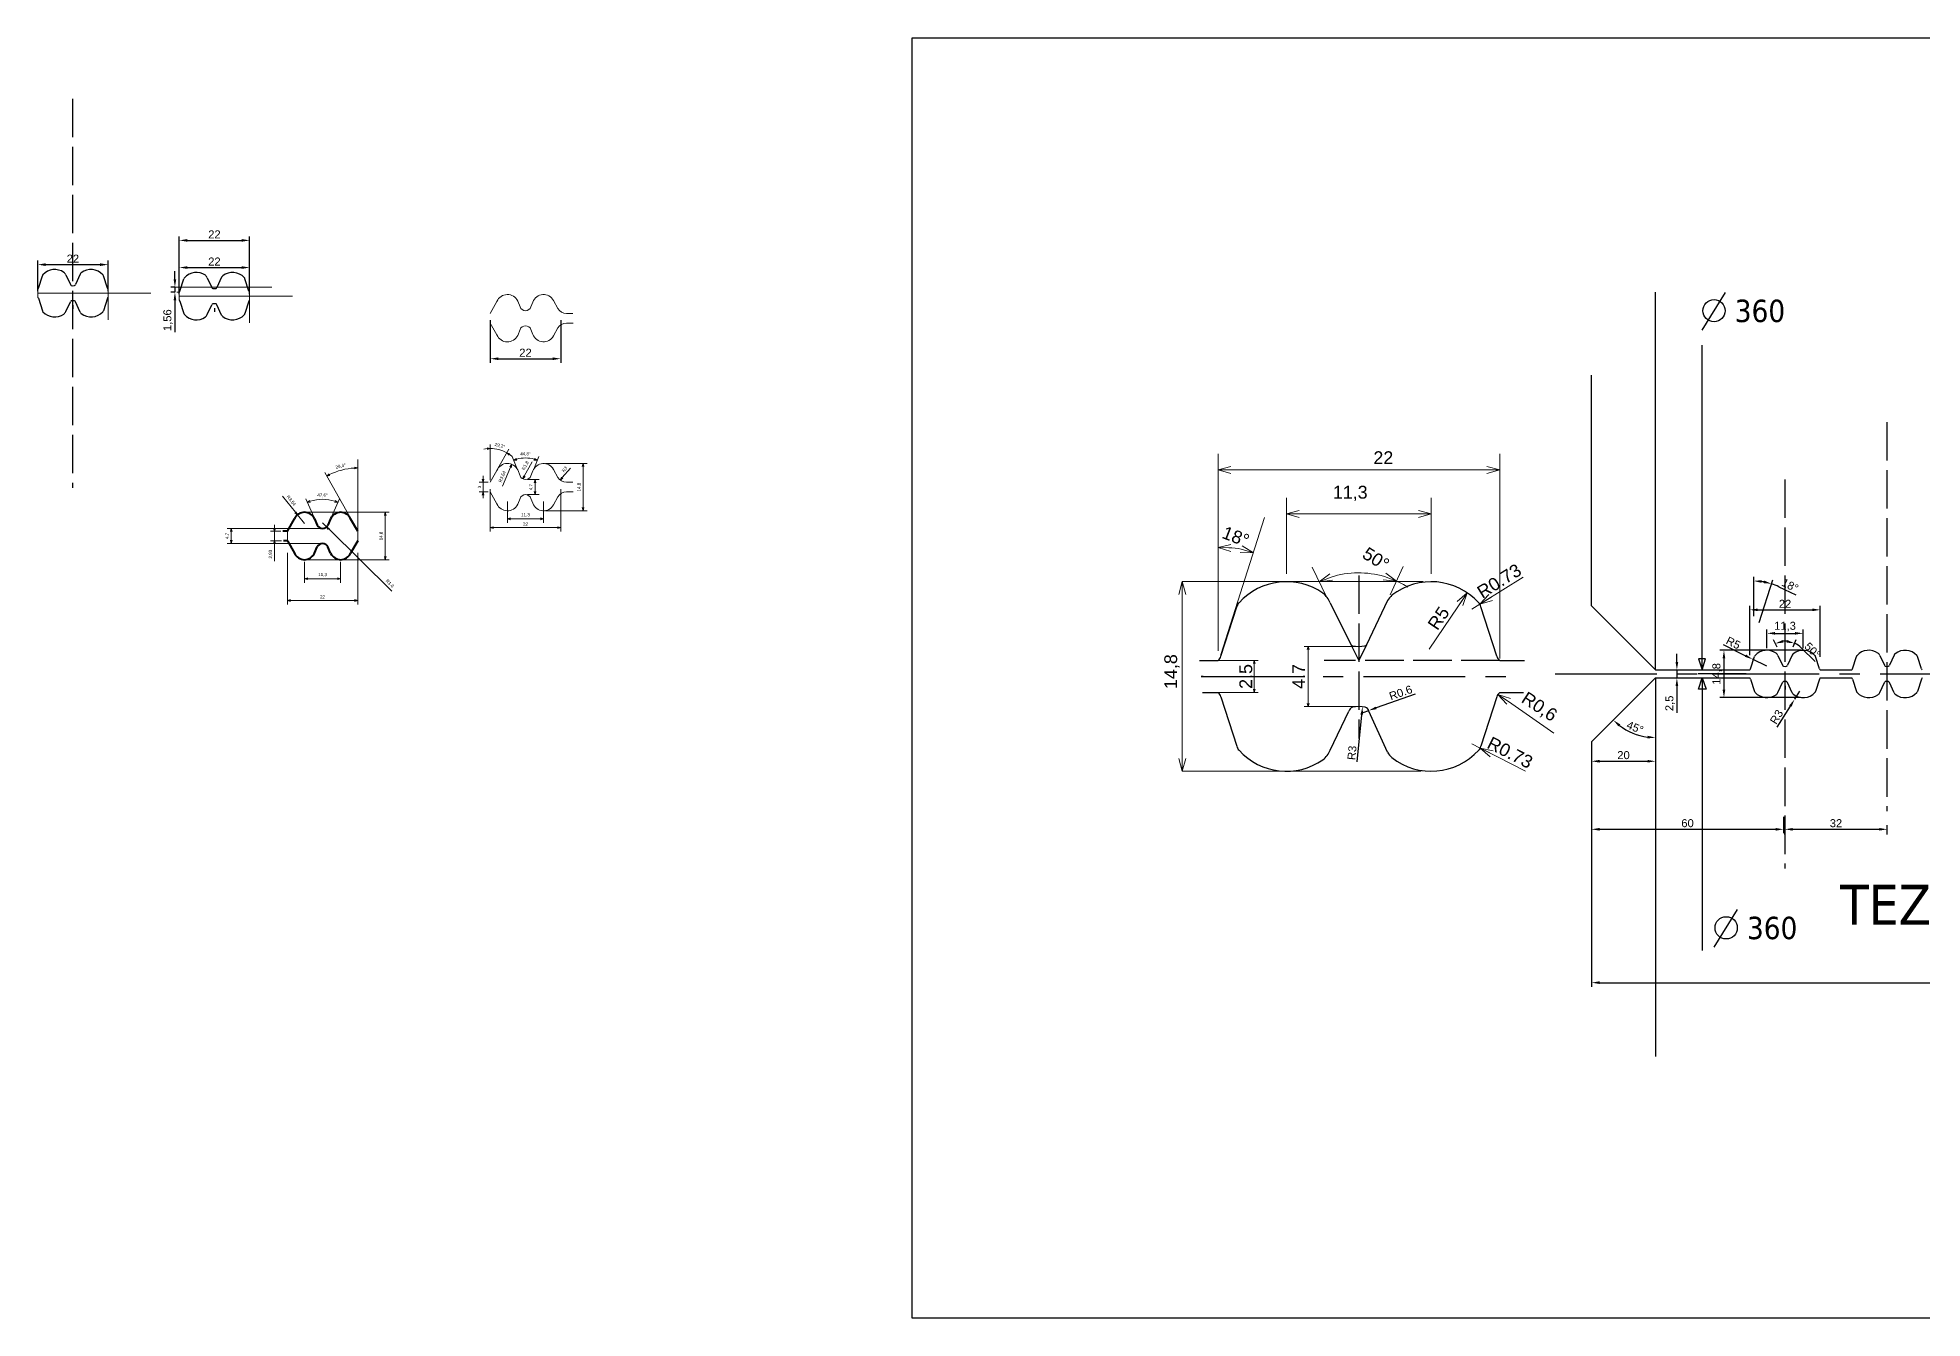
# Model space of a CAD drawing. Header units: millimetres. Extents: x 1526 to 31626, y -4643 to 9189.
# Drawn here: x 22773 to 23361, y -2643 to -2243 of the extents above; entities that cross this region are included whole.
import ezdxf

# ---------------------------------------------------------------- set-up
doc = ezdxf.new("R2010")
doc.units = ezdxf.units.MM
doc.linetypes.add('ACAD_ISO02W100', pattern=[15, 12, -3])
doc.linetypes.add('CENTER', pattern=[50.8, 31.75, -6.35, 6.35, -6.35])
doc.styles.get("Standard").update_dxf_attribs({"font": 'arial.ttf'})
doc.dimstyles.new('ISO-25', dxfattribs={"dimtxt": 2.5, "dimasz": 2.5, "dimexe": 1.25, "dimexo": 0.625, "dimtad": 1, "dimtxsty": 'Standard', "dimcen": 2.5, "dimadec": 0, "dimazin": 0, "dimtfac": 1, "dimtmove": 0, "dimatfit": 3, "dimfxl": 1, "dimarcsym": 0})

# ---------------------------------------------------------------- blocks, each defined once
blk = doc.blocks.new('*D2259')
at = {"color": 0, "lineweight": -2, "transparency": 16777216}
for p, q in [((23258, -2464.02), (23258, -2539.82)), ((23858, -2473.52), (23858, -2539.82)), ((23260.5, -2538.57), (23855.5, -2538.57))]:
    blk.add_line(p, q, dxfattribs=at)
at = {"color": 0, "transparency": 16777216}
for points in [[(23260.5, -2538.15), (23260.5, -2538.98), (23258, -2538.57)], [(23855.5, -2538.15), (23855.5, -2538.98), (23858, -2538.57)]]:
    blk.add_solid(points, dxfattribs=at)
at = {"layer": 'Defpoints', "color": 0, "transparency": 16777216}
for p in [(23258, -2463.4), (23858, -2472.9), (23858, -2538.57)]:
    blk.add_point(p, dxfattribs=at)
at = {"color": 0, "transparency": 16777216, "insert": (23558, -2536.67), "char_height": 2.5, "attachment_point": 5}
blk.add_mtext('600', dxfattribs=at)
blk = doc.blocks.new('*D2260')
at = {"color": 0, "lineweight": -2, "transparency": 16777216}
blk.add_arc((23278, -2443.4), 18.63, 232.69359, 262.30641, dxfattribs=at)
at = {"color": 0, "transparency": 16777216}
for points in [[(23266.44, -2458.53), (23266.99, -2457.9), (23264.83, -2456.57)], [(23275.54, -2461.44), (23275.48, -2462.28), (23278, -2462.03)]]:
    blk.add_solid(points, dxfattribs=at)
at = {"layer": 'Defpoints', "color": 0, "transparency": 16777216}
for p in [(23278, -2443.4), (23278, -2443.4), (23268.69, -2459.53), (23258, -2463.4), (23278, -2561.62)]:
    blk.add_point(p, dxfattribs=at)
at = {"color": 0, "transparency": 16777216, "insert": (23271.6, -2458.86), "char_height": 2.5, "attachment_point": 5, "rotation": 337.5}
blk.add_mtext('45°', dxfattribs=at)
blk = doc.blocks.new('*D2261')
at = {"color": 0, "lineweight": -2, "transparency": 16777216}
for p, q in [((23258, -2464.02), (23258, -2470.66)), ((23278, -2464.02), (23278, -2470.66)), ((23260.5, -2469.41), (23275.5, -2469.41))]:
    blk.add_line(p, q, dxfattribs=at)
at = {"color": 0, "transparency": 16777216}
for points in [[(23260.5, -2469), (23260.5, -2469.83), (23258, -2469.41)], [(23275.5, -2469), (23275.5, -2469.83), (23278, -2469.41)]]:
    blk.add_solid(points, dxfattribs=at)
at = {"layer": 'Defpoints', "color": 0, "transparency": 16777216}
for p in [(23258, -2463.4), (23278, -2463.4), (23278, -2469.41)]:
    blk.add_point(p, dxfattribs=at)
at = {"color": 0, "transparency": 16777216, "insert": (23268, -2467.51), "char_height": 2.5, "attachment_point": 5}
blk.add_mtext('20', dxfattribs=at)
blk = doc.blocks.new('*D2085')
at = {"color": 0, "lineweight": -2, "transparency": 16777216}
for p, q in [((23284.67, -2438.4), (23284.67, -2435.9)), ((23278.63, -2440.9), (23285.92, -2440.9)), ((23278.63, -2443.4), (23285.92, -2443.4)), ((23284.67, -2440.9), (23284.67, -2443.4)), ((23284.67, -2445.9), (23284.67, -2454.26))]:
    blk.add_line(p, q, dxfattribs=at)
at = {"color": 0, "transparency": 16777216}
for points in [[(23284.26, -2438.4), (23285.09, -2438.4), (23284.67, -2440.9)], [(23284.26, -2445.9), (23285.09, -2445.9), (23284.67, -2443.4)]]:
    blk.add_solid(points, dxfattribs=at)
at = {"layer": 'Defpoints', "color": 0, "transparency": 16777216}
for p in [(23278, -2440.9), (23278, -2443.4), (23284.67, -2443.4)]:
    blk.add_point(p, dxfattribs=at)
at = {"color": 0, "transparency": 16777216, "insert": (23282.55, -2451.33), "char_height": 2.5, "attachment_point": 5, "rotation": 90}
blk.add_mtext('2,5', dxfattribs=at)
blk = doc.blocks.new('*D2086')
at = {"color": 0, "lineweight": -2, "transparency": 16777216}
for p, q in [((23312.81, -2434.12), (23312.81, -2428.21)), ((23315.31, -2429.46), (23321.61, -2429.46)), ((23324.11, -2434.12), (23324.11, -2428.21))]:
    blk.add_line(p, q, dxfattribs=at)
at = {"color": 0, "transparency": 16777216}
for points in [[(23315.31, -2429.04), (23315.31, -2429.87), (23312.81, -2429.46)], [(23321.61, -2429.04), (23321.61, -2429.87), (23324.11, -2429.46)]]:
    blk.add_solid(points, dxfattribs=at)
at = {"layer": 'Defpoints', "color": 0, "transparency": 16777216}
for p in [(23324.11, -2429.46), (23312.81, -2434.75), (23324.11, -2434.75)]:
    blk.add_point(p, dxfattribs=at)
at = {"color": 0, "transparency": 16777216, "insert": (23318.46, -2427.33), "char_height": 2.5, "attachment_point": 5}
blk.add_mtext('11,3', dxfattribs=at)
blk = doc.blocks.new('*D2087')
at = {"color": 0, "lineweight": -2, "transparency": 16777216}
for p, q in [((23307.46, -2436.24), (23307.46, -2420.86)), ((23309.96, -2422.11), (23326.96, -2422.11)), ((23329.46, -2436.83), (23329.46, -2420.86))]:
    blk.add_line(p, q, dxfattribs=at)
at = {"color": 0, "transparency": 16777216}
for points in [[(23309.96, -2421.7), (23309.96, -2422.53), (23307.46, -2422.11)], [(23326.96, -2421.7), (23326.96, -2422.53), (23329.46, -2422.11)]]:
    blk.add_solid(points, dxfattribs=at)
at = {"layer": 'Defpoints', "color": 0, "transparency": 16777216}
for p in [(23329.46, -2422.11), (23307.46, -2436.87), (23329.46, -2437.46)]:
    blk.add_point(p, dxfattribs=at)
at = {"color": 0, "transparency": 16777216, "insert": (23318.46, -2420.23), "char_height": 2.5, "attachment_point": 5}
blk.add_mtext('22', dxfattribs=at)
blk = doc.blocks.new('*D2088')
at = {"color": 0, "lineweight": -2, "transparency": 16777216}
for p, q in [((23299.09, -2432.98), (23306.08, -2436.43)), ((23312.81, -2439.75), (23308.33, -2437.54))]:
    blk.add_line(p, q, dxfattribs=at)
at = {"color": 0, "transparency": 16777216}
blk.add_solid([(23306.27, -2436.06), (23305.9, -2436.8), (23308.33, -2437.54)], dxfattribs=at)
at = {"layer": 'Defpoints', "color": 0, "transparency": 16777216}
for p in [(23308.33, -2437.54), (23312.81, -2439.75)]:
    blk.add_point(p, dxfattribs=at)
at = {"color": 0, "transparency": 16777216, "insert": (23302.3, -2432.45), "char_height": 2.5, "attachment_point": 5, "rotation": 333.77434}
blk.add_mtext('R5', dxfattribs=at)
blk = doc.blocks.new('*D2089')
at = {"color": 0, "lineweight": -2, "transparency": 16777216}
for p, q in [((23315.96, -2433.81), (23314.86, -2431.49)), ((23320.95, -2433.64), (23321.95, -2431.43)), ((23323.5, -2433.98), (23327.9, -2438.28))]:
    blk.add_line(p, q, dxfattribs=at)
for start, end in [(85.68317, 95.30808), (45.61144, 65.64731)]:
    blk.add_arc((23318.48, -2439.11), 7.19, start, end, dxfattribs=at)
at = {"color": 0, "transparency": 16777216}
for points in [[(23317.92, -2432.36), (23317.7, -2431.56), (23315.4, -2432.62)], [(23319.12, -2431.55), (23318.91, -2432.35), (23321.44, -2432.57)]]:
    blk.add_solid(points, dxfattribs=at)
at = {"layer": 'Defpoints', "color": 0, "transparency": 16777216}
for p in [(23316.23, -2434.38), (23317.38, -2432.01), (23317.68, -2437.43), (23319.24, -2437.43), (23320.7, -2434.21)]:
    blk.add_point(p, dxfattribs=at)
at = {"color": 0, "transparency": 16777216, "insert": (23327.03, -2434.77), "char_height": 2.5, "attachment_point": 5, "rotation": 315.61144}
blk.add_mtext('50°', dxfattribs=at)
blk = doc.blocks.new('*D2090')
at = {"color": 0, "lineweight": -2, "transparency": 16777216}
for p, q in [((23308.67, -2424.05), (23308.67, -2411.84)), ((23310.33, -2426.03), (23314.61, -2412.77)), ((23316.54, -2414.89), (23321.87, -2417.47))]:
    blk.add_line(p, q, dxfattribs=at)
for start, end in [(80.044, 82.07327), (64.19053, 72.11727)]:
    blk.add_arc((23308.67, -2431.18), 18.08, start, end, dxfattribs=at)
at = {"color": 0, "transparency": 16777216}
for points in [[(23311.14, -2413.68), (23311.19, -2412.85), (23308.67, -2413.09)], [(23311.9, -2412.96), (23311.7, -2413.77), (23314.22, -2413.96)]]:
    blk.add_solid(points, dxfattribs=at)
at = {"layer": 'Defpoints', "color": 0, "transparency": 16777216}
for p in [(23310.55, -2413.19), (23308.67, -2424.68), (23308.89, -2430.49), (23310.14, -2426.63), (23308.67, -2432.08)]:
    blk.add_point(p, dxfattribs=at)
at = {"color": 0, "transparency": 16777216, "insert": (23320.04, -2414.47), "char_height": 2.5, "attachment_point": 5, "rotation": 334.19053}
blk.add_mtext('18°', dxfattribs=at)
blk = doc.blocks.new('*D2091')
at = {"color": 0, "lineweight": -2, "transparency": 16777216}
for p, q in [((23323.49, -2434.74), (23298.13, -2434.74)), ((23299.38, -2437.24), (23299.38, -2447.04)), ((23323.32, -2449.54), (23298.13, -2449.54))]:
    blk.add_line(p, q, dxfattribs=at)
at = {"color": 0, "transparency": 16777216}
for points in [[(23298.96, -2437.24), (23299.79, -2437.24), (23299.38, -2434.74)], [(23298.96, -2447.04), (23299.79, -2447.04), (23299.38, -2449.54)]]:
    blk.add_solid(points, dxfattribs=at)
at = {"layer": 'Defpoints', "color": 0, "transparency": 16777216}
for p in [(23324.11, -2434.74), (23299.38, -2449.54), (23323.94, -2449.54)]:
    blk.add_point(p, dxfattribs=at)
at = {"color": 0, "transparency": 16777216, "insert": (23297.25, -2442.14), "char_height": 2.5, "attachment_point": 5, "rotation": 90}
blk.add_mtext('14,8', dxfattribs=at)
blk = doc.blocks.new('*D2092')
at = {"color": 0, "lineweight": -2, "transparency": 16777216}
for p, q in [((23323.01, -2447.5), (23321.44, -2450.06)), ((23316.04, -2458.81), (23320.13, -2452.19))]:
    blk.add_line(p, q, dxfattribs=at)
at = {"color": 0, "transparency": 16777216}
blk.add_solid([(23319.77, -2451.97), (23320.48, -2452.4), (23321.44, -2450.06)], dxfattribs=at)
at = {"layer": 'Defpoints', "color": 0, "transparency": 16777216}
for p in [(23323.01, -2447.5), (23321.44, -2450.06)]:
    blk.add_point(p, dxfattribs=at)
at = {"color": 0, "transparency": 16777216, "insert": (23315.81, -2455.56), "char_height": 2.5, "attachment_point": 5, "rotation": 58.32698}
blk.add_mtext('R3', dxfattribs=at)
blk = doc.blocks.new('*D2005')
at = {"color": 0, "lineweight": -2, "transparency": 16777216}
for p, q in [((23258, -2486.81), (23258, -2491.92)), ((23318, -2486.81), (23318, -2491.92)), ((23260.5, -2490.67), (23315.5, -2490.67))]:
    blk.add_line(p, q, dxfattribs=at)
at = {"color": 0, "transparency": 16777216}
for points in [[(23260.5, -2490.25), (23260.5, -2491.09), (23258, -2490.67)], [(23315.5, -2490.25), (23315.5, -2491.09), (23318, -2490.67)]]:
    blk.add_solid(points, dxfattribs=at)
at = {"layer": 'Defpoints', "color": 0, "transparency": 16777216}
for p in [(23258, -2486.18), (23318, -2486.18), (23318, -2490.67)]:
    blk.add_point(p, dxfattribs=at)
at = {"color": 0, "transparency": 16777216, "insert": (23288, -2488.77), "char_height": 2.5, "attachment_point": 5}
blk.add_mtext('60', dxfattribs=at)
blk = doc.blocks.new('*D2006')
at = {"color": 0, "lineweight": -2, "transparency": 16777216}
for p, q in [((23318.38, -2492.27), (23318.38, -2489.42)), ((23350.38, -2492.27), (23350.38, -2489.42)), ((23320.88, -2490.67), (23347.88, -2490.67))]:
    blk.add_line(p, q, dxfattribs=at)
at = {"color": 0, "transparency": 16777216}
for points in [[(23320.88, -2490.25), (23320.88, -2491.09), (23318.38, -2490.67)], [(23347.88, -2490.25), (23347.88, -2491.09), (23350.38, -2490.67)]]:
    blk.add_solid(points, dxfattribs=at)
at = {"layer": 'Defpoints', "color": 0, "transparency": 16777216}
for p in [(23318.38, -2492.9), (23350.38, -2490.67), (23350.38, -2492.9)]:
    blk.add_point(p, dxfattribs=at)
at = {"color": 0, "transparency": 16777216, "insert": (23334.38, -2488.77), "char_height": 2.5, "attachment_point": 5}
blk.add_mtext('32', dxfattribs=at)
blk = doc.blocks.new('_Open30')
at = {"color": 0, "linetype": 'ByBlock', "lineweight": -2}
for p, q in [((-1, 0.27), (0, 0)), ((0, 0), (-1, -0.27)), ((0, 0), (-1, 0))]:
    blk.add_line(p, q, dxfattribs=at)
blk = doc.blocks.new('*D2132')
at = {"color": 0, "lineweight": -2, "transparency": 16777216}
for p, q in [((22772.56, -2322.6), (22772.56, -2313.04)), ((22794.56, -2322.6), (22794.56, -2313.04)), ((22775.06, -2314.29), (22792.06, -2314.29))]:
    blk.add_line(p, q, dxfattribs=at)
at = {"color": 0, "transparency": 16777216}
for points in [[(22775.06, -2313.87), (22775.06, -2314.71), (22772.56, -2314.29)], [(22792.06, -2313.87), (22792.06, -2314.71), (22794.56, -2314.29)]]:
    blk.add_solid(points, dxfattribs=at)
at = {"layer": 'Defpoints', "color": 0, "transparency": 16777216}
for p in [(22794.56, -2314.29), (22772.56, -2323.22), (22794.56, -2323.22)]:
    blk.add_point(p, dxfattribs=at)
at = {"color": 0, "lineweight": 15, "transparency": 16777216, "insert": (22783.56, -2312.41), "char_height": 2.5, "attachment_point": 5}
blk.add_mtext('22', dxfattribs=at)
blk = doc.blocks.new('*D2133')
at = {"color": 0, "lineweight": -2, "transparency": 16777216}
for p, q in [((22816.77, -2323.51), (22816.77, -2305.47)), ((22819.27, -2306.72), (22836.27, -2306.72)), ((22838.77, -2323.51), (22838.77, -2305.47))]:
    blk.add_line(p, q, dxfattribs=at)
at = {"color": 0, "transparency": 16777216}
for points in [[(22819.27, -2306.3), (22819.27, -2307.13), (22816.77, -2306.72)], [(22836.27, -2306.3), (22836.27, -2307.13), (22838.77, -2306.72)]]:
    blk.add_solid(points, dxfattribs=at)
at = {"layer": 'Defpoints', "color": 0, "transparency": 16777216}
for p in [(22838.77, -2306.72), (22816.77, -2324.14), (22838.77, -2324.14)]:
    blk.add_point(p, dxfattribs=at)
at = {"color": 0, "lineweight": 15, "transparency": 16777216, "insert": (22827.77, -2304.84), "char_height": 2.5, "attachment_point": 5}
blk.add_mtext('22', dxfattribs=at)
blk = doc.blocks.new('*D2134')
at = {"color": 0, "lineweight": -2, "transparency": 16777216}
for p, q in [((22816.77, -2323.51), (22816.77, -2313.95)), ((22819.27, -2315.2), (22836.27, -2315.2)), ((22838.77, -2323.51), (22838.77, -2313.95))]:
    blk.add_line(p, q, dxfattribs=at)
at = {"color": 0, "transparency": 16777216}
for points in [[(22819.27, -2314.79), (22819.27, -2315.62), (22816.77, -2315.2)], [(22836.27, -2314.79), (22836.27, -2315.62), (22838.77, -2315.2)]]:
    blk.add_solid(points, dxfattribs=at)
at = {"layer": 'Defpoints', "color": 0, "transparency": 16777216}
for p in [(22838.77, -2315.2), (22816.77, -2324.14), (22838.77, -2324.14)]:
    blk.add_point(p, dxfattribs=at)
at = {"color": 0, "lineweight": 15, "transparency": 16777216, "insert": (22827.77, -2313.32), "char_height": 2.5, "attachment_point": 5}
blk.add_mtext('22', dxfattribs=at)
blk = doc.blocks.new('*D2135')
at = {"color": 0, "lineweight": -2, "transparency": 16777216}
for p, q in [((22815.43, -2318.83), (22815.43, -2316.33)), ((22815.48, -2321.33), (22814.18, -2321.33)), ((22815.36, -2322.89), (22814.18, -2322.89)), ((22815.43, -2321.33), (22815.43, -2322.89)), ((22815.43, -2325.39), (22815.43, -2335.39))]:
    blk.add_line(p, q, dxfattribs=at)
at = {"color": 0, "transparency": 16777216}
for points in [[(22815.02, -2318.83), (22815.85, -2318.83), (22815.43, -2321.33)], [(22815.02, -2325.39), (22815.85, -2325.39), (22815.43, -2322.89)]]:
    blk.add_solid(points, dxfattribs=at)
at = {"layer": 'Defpoints', "color": 0, "transparency": 16777216}
for p in [(22815.43, -2322.89), (22815.99, -2322.89), (22816.11, -2321.33)]:
    blk.add_point(p, dxfattribs=at)
at = {"color": 0, "lineweight": 15, "transparency": 16777216, "insert": (22813.3, -2331.64), "char_height": 2.5, "attachment_point": 5, "rotation": 90}
blk.add_mtext('1,56', dxfattribs=at)
blk = doc.blocks.new('*D1993')
at = {"color": 0, "lineweight": -2, "transparency": 16777216}
for p, q in [((22913.95, -2331.65), (22913.95, -2344.93)), ((22935.95, -2331.65), (22935.95, -2344.93)), ((22916.45, -2343.68), (22933.45, -2343.68))]:
    blk.add_line(p, q, dxfattribs=at)
at = {"color": 0, "transparency": 16777216}
for points in [[(22916.45, -2343.26), (22916.45, -2344.1), (22913.95, -2343.68)], [(22933.45, -2343.26), (22933.45, -2344.1), (22935.95, -2343.68)]]:
    blk.add_solid(points, dxfattribs=at)
at = {"layer": 'Defpoints', "color": 0, "transparency": 16777216}
for p in [(22913.95, -2331.02), (22935.95, -2331.02), (22935.95, -2343.68)]:
    blk.add_point(p, dxfattribs=at)
at = {"color": 0, "lineweight": 15, "transparency": 16777216, "insert": (22924.95, -2341.8), "char_height": 2.5, "attachment_point": 5}
blk.add_mtext('22', dxfattribs=at)
blk = doc.blocks.new('*D2146')
at = {"color": 0, "lineweight": -2, "transparency": 16777216}
blk.add_line((23184.81, -2469.6), (23186.22, -2454.87), dxfattribs=at)
at = {"color": 0, "transparency": 16777216}
blk.add_solid([(23185.81, -2454.83), (23186.64, -2454.91), (23186.46, -2452.38)], dxfattribs=at)
at = {"layer": 'Defpoints', "color": 0, "transparency": 16777216}
for p in [(23186.46, -2452.38), (23185.32, -2464.33)]:
    blk.add_point(p, dxfattribs=at)
at = {"color": 0, "lineweight": 15, "transparency": 16777216, "insert": (23183.17, -2466.79), "char_height": 2.5, "attachment_point": 5, "rotation": 84.52553}
blk.add_mtext('R3', dxfattribs=at)
blk = doc.blocks.new('*D2147')
at = {"color": 0, "lineweight": -2, "transparency": 16777216}
for p, q in [((23202.89, -2448.44), (23190.73, -2452.73)), ((23186.7, -2454.16), (23188.38, -2453.57))]:
    blk.add_line(p, q, dxfattribs=at)
at = {"color": 0, "transparency": 16777216}
blk.add_solid([(23190.59, -2452.34), (23190.87, -2453.13), (23188.38, -2453.57)], dxfattribs=at)
at = {"layer": 'Defpoints', "color": 0, "transparency": 16777216}
for p in [(23186.7, -2454.16), (23188.38, -2453.57)]:
    blk.add_point(p, dxfattribs=at)
at = {"color": 0, "lineweight": 15, "transparency": 16777216, "insert": (23198.39, -2448.01), "char_height": 2.5, "attachment_point": 5, "rotation": 19.46806}
blk.add_mtext('R0.6', dxfattribs=at)

msp = doc.modelspace()

# ---------------------------------------------------------------- linework, layer by layer
at = {"linetype": 'ACAD_ISO02W100'}
for p, q in [((22783.47304, -2262.4689), (22783.47304, -2383.9733)), ((23350.30857, -2363.48199), (23350.30857, -2484.98639)), ((23318.37852, -2381.39326), (23318.37852, -2502.89766)), ((23185.31653, -2411.3376), (23185.31653, -2460.35521))]:
    msp.add_line(p, q, dxfattribs=at)
at = {"color": 0}
for p, q in [((22772.77727, -2321.6312), (22774.02215, -2317.77303)), ((22794.33341, -2321.6312), (22793.08854, -2317.77303)), ((22816.9937, -2322.54521), (22818.23857, -2318.68704)), ((22838.54983, -2322.54521), (22837.30496, -2318.68704)), ((22772.77727, -2324.811), (22774.02215, -2328.66917)), ((22794.33341, -2324.811), (22793.08854, -2328.66917)), ((22816.9937, -2325.72501), (22818.23857, -2329.58318)), ((22838.54983, -2325.72501), (22837.30496, -2329.58318)), ((23142.20426, -2436.56729), (23147.18375, -2421.13461)), ((23228.4288, -2436.56729), (23223.44932, -2421.13461)), ((23307.68276, -2440.55556), (23308.92763, -2436.69739)), ((23329.2389, -2440.55556), (23327.99403, -2436.69739)), ((23339.52449, -2440.55556), (23340.76936, -2436.69739)), ((23361.08062, -2440.55556), (23359.83575, -2436.69739)), ((23142.20426, -2449.28647), (23147.18375, -2464.71915)), ((23228.4288, -2449.28647), (23223.44932, -2464.71915)), ((23307.68276, -2443.73536), (23308.92763, -2447.59353)), ((23329.2389, -2443.73536), (23327.99403, -2447.59353)), ((23339.52449, -2443.73536), (23340.76936, -2447.59353)), ((23361.08062, -2443.73536), (23359.83575, -2447.59353))]:
    msp.add_line(p, q, dxfattribs=at)
for p, q in [((22781.32573, -2317.46479), (22782.77143, -2320.51714)), ((22785.78979, -2317.29934), (22784.33334, -2320.51714)), ((22825.54215, -2318.3788), (22826.98786, -2321.43115)), ((22830.00622, -2318.21336), (22828.54976, -2321.43115)), ((23278.00326, -2440.89546), (23278.00326, -2322.91406)), ((23292.55327, -2334.70953), (23299.83507, -2322.94232)), ((22781.32573, -2328.9774), (22782.77143, -2325.92506)), ((22783.55534, -2326.9711), (22783.55534, -2328.0711)), ((22785.78979, -2329.14285), (22784.33334, -2325.92506)), ((22825.54215, -2329.89142), (22826.98786, -2326.83907)), ((22827.77177, -2327.88511), (22827.77177, -2328.98511)), ((22830.00622, -2330.05686), (22828.54976, -2326.83907)), ((23292.55326, -2440.89546), (23292.55326, -2339.41773)), ((23258.00326, -2420.89546), (23258.00326, -2348.76779)), ((23176.39808, -2419.90165), (23182.95967, -2433.16338)), ((23194.25433, -2419.23986), (23187.65212, -2433.04367)), ((23278.00326, -2440.89546), (23258.00326, -2420.89546)), ((23278.00326, -2440.89546), (23278.00326, -2420.89546)), ((23291.38732, -2437.44047), (23292.55326, -2440.89546)), ((23293.64639, -2437.44047), (23291.38732, -2437.44047)), ((23292.55326, -2440.89546), (23293.64639, -2437.44047)), ((23316.23122, -2436.38915), (23317.67692, -2439.4415)), ((23320.69528, -2436.2237), (23319.23883, -2439.4415)), ((23348.07294, -2436.38915), (23349.51865, -2439.4415)), ((23352.537, -2436.2237), (23351.08055, -2439.4415)), ((23135.54077, -2437.92688), (23141.31653, -2437.92688)), ((23136.68627, -2442.92688), (23136.01309, -2442.92688)), ((23229.31653, -2437.92688), (23237.03357, -2437.92688)), ((23278.00326, -2443.39546), (23258.00326, -2463.39546)), ((23278.00326, -2440.89546), (23278.00326, -2438.89546)), ((23278.00326, -2440.89546), (23307.46083, -2440.89546)), ((23278.00326, -2443.39546), (23278.00326, -2561.61693)), ((23278.00326, -2443.39546), (23278.00326, -2445.39546)), ((23278.00326, -2443.39546), (23307.46083, -2443.39546)), ((23306.30326, -2442.14546), (23291.30326, -2442.14546)), ((23306.30326, -2442.14546), (23291.30326, -2442.14546)), ((23291.38732, -2446.85045), (23292.55326, -2443.39546)), ((23306.30326, -2442.14546), (23292.55326, -2442.14546)), ((23292.55326, -2443.39546), (23292.55326, -2528.53382)), ((23292.55326, -2443.39546), (23293.83754, -2446.85045)), ((23329.46083, -2440.89546), (23339.30255, -2440.89546)), ((23329.46083, -2443.39546), (23339.30255, -2443.39546)), ((23136.4854, -2447.92688), (23141.31653, -2447.92688)), ((23229.31653, -2447.92688), (23236.72066, -2447.92688)), ((23278.00326, -2445.39546), (23278.00326, -2463.39546)), ((23293.83754, -2446.85045), (23291.38732, -2446.85045)), ((23316.23122, -2447.90176), (23317.67692, -2444.84942)), ((23318.46083, -2445.89546), (23318.46083, -2446.99546)), ((23320.69528, -2448.06721), (23319.23883, -2444.84942)), ((23348.07294, -2447.90176), (23349.51865, -2444.84942)), ((23350.30255, -2445.89546), (23350.30255, -2446.99546)), ((23352.537, -2448.06721), (23351.08055, -2444.84942)), ((23176.39808, -2465.95211), (23182.1809, -2453.74271)), ((23194.25433, -2466.6139), (23188.42852, -2453.74271)), ((23185.31653, -2457.92688), (23185.31653, -2462.32688)), ((23258.00326, -2463.39546), (23258.00326, -2486.18376)), ((23296.35919, -2527.45626), (23303.64099, -2515.68906))]:
    msp.add_line(p, q)
at = {"lineweight": 15}
for p, q in [((22772.55534, -2321.9711), (22772.55534, -2324.4711)), ((22772.55534, -2323.2211), (22807.90717, -2323.2211)), ((22794.55534, -2321.9711), (22794.55534, -2331.5562)), ((22814.18209, -2321.32995), (22845.70405, -2321.32995)), ((22816.77177, -2322.88511), (22815.98859, -2322.88511)), ((22816.77177, -2321.32995), (22816.10783, -2321.32995)), ((22816.77177, -2322.88511), (22816.77177, -2325.38511)), ((22816.77177, -2324.13511), (22852.1236, -2324.13511)), ((22838.77177, -2322.88511), (22838.77177, -2332.47021)), ((22922.51184, -2325.66559), (22923.25975, -2327.4809)), ((22935.09737, -2327.97337), (22933.71507, -2325.47353)), ((22916.04018, -2325.78969), (22913.95351, -2329.52166)), ((22926.64727, -2327.4809), (22927.27244, -2325.96349)), ((22937.72274, -2329.52166), (22939.72901, -2329.52166)), ((22916.04018, -2336.25363), (22913.95351, -2332.52166)), ((22922.51184, -2336.37773), (22923.25975, -2334.56242)), ((22926.64727, -2334.56242), (22927.27244, -2336.07983)), ((22935.09737, -2334.06995), (22933.71507, -2336.56979)), ((22937.72274, -2332.52166), (22939.86703, -2332.52166)), ((22872.5511, -2397.58274), (22872.5511, -2375.19614)), ((22916.04018, -2378.55084), (22913.95351, -2382.28281)), ((22922.51184, -2378.42674), (22923.25975, -2380.24205)), ((22935.09737, -2380.73452), (22933.71507, -2378.23468)), ((22926.64727, -2380.24205), (22927.27244, -2378.72464)), ((22937.72274, -2382.28281), (22939.72901, -2382.28281)), ((22916.04018, -2389.01477), (22913.95351, -2385.28281)), ((22922.51184, -2389.13888), (22923.25975, -2387.32357)), ((22926.64727, -2387.32357), (22927.27244, -2388.84098)), ((22935.09737, -2386.8311), (22933.71507, -2389.33094)), ((22937.72274, -2385.28281), (22939.86703, -2385.28281)), ((22850.5511, -2400.51029), (22850.5511, -2397.58274)), ((22872.5511, -2400.51029), (22872.5511, -2397.58274))]:
    msp.add_line(p, q, dxfattribs=at)
at = {"color": 1, "lineweight": 15}
msp.add_line((22816.77177, -2324.13511), (22846.39251, -2324.13511), dxfattribs=at)
at = {"color": 251, "lineweight": 5}
for p, q in [((22913.95351, -2381.65781), (22913.95351, -2370.45003)), ((22916.3452, -2378.00532), (22919.72824, -2371.95483)), ((22922.27375, -2377.84886), (22920.78938, -2374.24602)), ((22927.51053, -2378.14676), (22929.11764, -2374.24602)), ((22931.22851, -2376.38281), (22944.21255, -2376.38281)), ((23141.31653, -2434.94464), (23141.31653, -2373.42099)), ((23229.31653, -2437.29794), (23229.31653, -2373.42099)), ((22870.02348, -2393.09599), (22862.23298, -2379.26717)), ((22913.32851, -2382.28281), (22910.45034, -2382.28281)), ((22913.95351, -2384.40781), (22913.95351, -2397.69001)), ((22925.57851, -2381.43281), (22929.17749, -2381.43281)), ((22935.95351, -2384.40781), (22935.95351, -2397.69001)), ((22858.77811, -2393.06864), (22856.29054, -2387.42623)), ((22864.32408, -2393.06864), (22866.81165, -2387.42623)), ((22913.32851, -2385.28281), (22910.45034, -2385.28281)), ((22919.30351, -2388.26781), (22919.30351, -2394.94506)), ((22925.57851, -2386.13281), (22929.17749, -2386.13281)), ((22930.60351, -2388.26781), (22930.60351, -2394.94506)), ((23162.71653, -2410.82688), (23162.71653, -2387.17752)), ((23207.91653, -2410.82688), (23207.91653, -2387.17752)), ((22855.76662, -2391.64652), (22882.38557, -2391.64652)), ((22931.22851, -2391.18281), (22944.21255, -2391.18281)), ((23142.15355, -2436.01756), (23155.81889, -2393.2291)), ((22860.9261, -2396.69652), (22831.77663, -2396.69652)), ((22860.9261, -2401.39652), (22831.77663, -2401.39652)), ((22848.5425, -2397.58274), (22845.29404, -2397.58274)), ((22848.67884, -2400.51029), (22845.29404, -2400.51029)), ((22850.5511, -2404.34962), (22850.5511, -2420.45566)), ((22855.76662, -2406.44652), (22882.38557, -2406.44652)), ((22855.9011, -2407.07152), (22855.9011, -2413.64364)), ((22867.2011, -2407.07152), (22867.2011, -2413.64364)), ((22872.5511, -2404.34962), (22872.5511, -2420.45566)), ((23205.42528, -2413.30927), (23130.13437, -2413.30927)), ((23175.16675, -2418.07991), (23170.77071, -2408.79843)), ((23195.12401, -2417.39994), (23199.1283, -2408.55313)), ((23184.69153, -2433.52688), (23168.23218, -2433.52688)), ((23136.16577, -2437.92688), (23153.89825, -2437.92688)), ((23137.1104, -2447.92688), (23153.89825, -2447.92688)), ((23184.67954, -2452.32689), (23168.23218, -2452.32689)), ((23204.7425, -2472.51131), (23130.13437, -2472.51131))]:
    msp.add_line(p, q, dxfattribs=at)
at = {"lineweight": 5}
for p, q in [((22917.80841, -2383.49957), (22920.2831, -2377.57931)), ((22926.99166, -2375.86546), (22924.57284, -2380.33644)), ((22938.96417, -2377.82251), (22936.42733, -2380.80659)), ((22942.96255, -2377.38281), (22942.96255, -2390.18281)), ((23145.31653, -2378.42099), (23225.31653, -2378.42099)), ((22911.70034, -2381.28281), (22911.70034, -2380.28281)), ((22911.70034, -2382.28281), (22911.70034, -2385.28281)), ((22927.92749, -2382.43281), (22927.92749, -2385.13281)), ((22849.07756, -2386.65881), (22853.10629, -2391.6531)), ((22911.70034, -2386.28281), (22911.70034, -2387.28281)), ((22846.54404, -2396.58274), (22846.54404, -2395.58274)), ((22855.95867, -2395.18911), (22853.73414, -2392.43144)), ((22861.5511, -2394.89652), (22862.83175, -2396.16139)), ((22881.13557, -2392.64652), (22881.13557, -2405.44652)), ((22920.30351, -2393.69506), (22929.60351, -2393.69506)), ((23166.71653, -2392.17752), (23203.91653, -2392.17752)), ((22833.02663, -2397.69652), (22833.02663, -2400.39652)), ((22846.54404, -2397.58274), (22846.54404, -2400.51029)), ((22846.54404, -2401.51029), (22846.54404, -2406.92696)), ((22883.1562, -2416.23539), (22863.54323, -2396.8641)), ((22914.95351, -2396.44001), (22934.95351, -2396.44001)), ((22856.9011, -2412.39364), (22866.2011, -2412.39364)), ((23236.63889, -2411.96187), (23223.96036, -2419.82074)), ((22851.5511, -2419.20566), (22871.5511, -2419.20566)), ((23130.13437, -2417.30927), (23130.13437, -2468.51131)), ((23207.24811, -2434.36748), (23218.63942, -2417.62531)), ((23220.64521, -2421.87567), (23223.11041, -2420.3476)), ((23169.48218, -2434.52688), (23169.48218, -2451.32689)), ((23152.64825, -2438.92688), (23152.64825, -2446.92688)), ((23246.17958, -2460.60109), (23232.1044, -2450.7168)), ((23220.64521, -2463.97809), (23223.23145, -2465.29093)), ((23237.42423, -2472.49547), (23224.12315, -2465.74357))]:
    msp.add_line(p, q, dxfattribs=at)
at = {"lineweight": 40}
for p, q in [((22850.5511, -2397.58274), (22852.77195, -2393.64053)), ((22859.03024, -2393.64053), (22859.90883, -2395.63339)), ((22864.07195, -2393.64053), (22863.19336, -2395.63339)), ((22872.5511, -2397.58274), (22870.33024, -2393.64053)), ((22850.5511, -2397.58274), (22849.1675, -2397.58274)), ((22850.5511, -2400.51029), (22849.30384, -2400.51029)), ((22850.5511, -2400.51029), (22852.77195, -2404.4525)), ((22872.5511, -2400.51029), (22870.33024, -2404.4525)), ((22859.03024, -2404.4525), (22859.90883, -2402.45965)), ((22864.07195, -2404.4525), (22863.19336, -2402.45965))]:
    msp.add_line(p, q, dxfattribs=at)
at = {"color": 3, "linetype": 'ACAD_ISO02W100'}
for p, q in [((23182.95967, -2433.16338), (23185.31653, -2437.92688)), ((23187.65212, -2433.04367), (23185.31653, -2437.92688)), ((23229.31653, -2437.92688), (23174.44972, -2437.92688))]:
    msp.add_line(p, q, dxfattribs=at)
at = {"color": 1, "linetype": 'CENTER'}
for p, q in [((23136.01309, -2442.92688), (23236.87711, -2442.92688)), ((23246.60985, -2442.14546), (23864.46284, -2442.14546))]:
    msp.add_line(p, q, dxfattribs=at)
at = {"color": 2}
for points in [[(23045.78235, -2243.4056), (24080.04853, -2243.4056)], [(23045.78239, -2643.4056), (23045.78239, -2243.4056), (24080.04857, -2243.4056), (24080.04857, -2643.4056), (23045.78239, -2643.4056), (23045.78239, -2243.4056)]]:
    msp.add_lwpolyline(points, dxfattribs=at)
for centre in [(23296.27656, -2328.69278), (23300.08248, -2521.43951)]:
    msp.add_circle(centre, 3.47217)
for centre, radius, start, end in [((22774.72317, -2317.95829), 0.72509, 136.56097302, 165.1965397), ((22777.89792, -2320.82474), 5.00225, 55.28432293, 137.7242532), ((22779.25551, -2318.46022), 2.2971, 25.67984804, 49.52074843), ((22788.18804, -2318.92708), 2.89847, 135.13993271, 145.83451381), ((22789.21276, -2320.82474), 5.00225, 42.2757468, 127.99347675), ((22792.38751, -2317.95829), 0.72509, 14.8034603, 43.43902698), ((22818.9396, -2318.87231), 0.72509, 136.56097302, 165.1965397), ((22822.11435, -2321.73876), 5.00225, 55.28432293, 137.7242532), ((22823.47194, -2319.37423), 2.2971, 25.67984804, 49.52074843), ((22832.40447, -2319.84109), 2.89847, 135.13993271, 145.83451381), ((22833.42919, -2321.73876), 5.00225, 42.2757468, 127.99347675), ((22836.60394, -2318.87231), 0.72509, 14.8034603, 43.43902698), ((22772.18952, -2321.48983), 0.60452, 307.23966701, 346.47617537), ((22772.18952, -2324.95236), 0.60452, 13.52382463, 52.76033299), ((22783.32872, -2320.29968), 0.59821, 201.31575058, 241.99714617), ((22783.32872, -2326.14251), 0.59821, 118.00285383, 158.68424942), ((22783.55534, -2317.8711), 3, 260.26086222, 279.62457831), ((22783.55534, -2328.5711), 3, 80.37542169, 99.73913778), ((22783.90229, -2320.41334), 0.44337, 290.41130635, 346.46021129), ((22783.90229, -2326.02886), 0.44337, 13.53978871, 69.58869365), ((22794.92117, -2321.48983), 0.60452, 193.52382463, 232.76033299), ((22794.92117, -2324.95236), 0.60452, 127.23966701, 166.47617537), ((22816.40594, -2322.40385), 0.60452, 307.23966701, 346.47617537), ((22816.40594, -2325.86637), 0.60452, 13.52382463, 52.76033299), ((22827.54515, -2321.2137), 0.59821, 201.31575058, 241.99714617), ((22827.77177, -2318.78511), 3, 260.26086222, 279.62457831), ((22828.11871, -2321.32735), 0.44337, 290.41130635, 346.46021129), ((22839.13759, -2322.40385), 0.60452, 193.52382463, 232.76033299), ((22839.13759, -2325.86637), 0.60452, 127.23966701, 166.47617537), ((22774.72317, -2328.4839), 0.72509, 194.8034603, 223.43902698), ((22777.89792, -2325.61745), 5.00225, 222.2757468, 304.71567707), ((22779.25551, -2327.98197), 2.2971, 310.47925157, 334.32015196), ((22788.18804, -2327.51511), 2.89847, 214.16548619, 224.86006729), ((22789.21276, -2325.61745), 5.00225, 232.00652325, 317.7242532), ((22792.38751, -2328.4839), 0.72509, 316.56097302, 345.1965397), ((22818.9396, -2329.39791), 0.72509, 194.8034603, 223.43902698), ((22822.11435, -2326.53146), 5.00225, 222.2757468, 304.71567707), ((22823.47194, -2328.89598), 2.2971, 310.47925157, 334.32015196), ((22827.54515, -2327.05652), 0.59821, 118.00285383, 158.68424942), ((22827.77177, -2329.48511), 3, 80.37542169, 99.73913778), ((22828.11871, -2326.94287), 0.44337, 13.53978871, 69.58869365), ((22832.40447, -2328.42913), 2.89847, 214.16548619, 224.86006729), ((22833.42919, -2326.53146), 5.00225, 232.00652325, 317.7242532), ((22836.60394, -2329.39791), 0.72509, 316.56097302, 345.1965397), ((23162.68686, -2433.34147), 20.00901, 55.28432293, 137.7242532), ((23207.94621, -2433.34147), 20.00901, 42.2757468, 127.99347675), ((23149.98786, -2421.87567), 2.90038, 136.56097302, 165.1965397), ((23168.11721, -2423.88338), 9.18842, 25.67984804, 49.52074843), ((23203.84734, -2425.75082), 11.59389, 135.13993271, 145.83451381), ((23220.64521, -2421.87567), 2.90038, 14.8034603, 43.43902698), ((23139.85323, -2436.00182), 2.41808, 307.23966701, 346.47617537), ((23183.4347, -2432.77049), 0.6, 206.32509774, 260.49851186), ((23184.41007, -2431.24122), 2.39286, 233.14447336, 241.99714617), ((23185.31653, -2421.52688), 12, 260.49851186, 279.05577147), ((23187.11085, -2432.78479), 0.6, 279.05577147, 334.43870587), ((23230.77983, -2436.00182), 2.41808, 193.52382463, 232.76033299), ((23309.62866, -2436.88265), 0.72509, 136.56097302, 165.1965397), ((23312.80341, -2439.7491), 5.00225, 55.28432293, 137.7242532), ((23314.161, -2437.38458), 2.2971, 25.67984804, 49.52074843), ((23323.09353, -2437.85144), 2.89847, 135.13993271, 145.83451381), ((23324.11825, -2439.7491), 5.00225, 42.2757468, 127.99347675), ((23327.293, -2436.88265), 0.72509, 14.8034603, 43.43902698), ((23341.47038, -2436.88265), 0.72509, 136.56097302, 165.1965397), ((23344.64514, -2439.7491), 5.00225, 55.28432293, 137.7242532), ((23346.00272, -2437.38458), 2.2971, 25.67984804, 49.52074843), ((23354.93525, -2437.85144), 2.89847, 135.13993271, 145.83451381), ((23355.95997, -2439.7491), 5.00225, 42.2757468, 127.99347675), ((23359.13472, -2436.88265), 0.72509, 14.8034603, 43.43902698), ((23307.095, -2440.41419), 0.60452, 307.23966701, 346.47617537), ((23307.095, -2443.87672), 0.60452, 13.52382463, 52.76033299), ((23318.23421, -2439.22404), 0.59821, 201.31575058, 241.99714617), ((23318.46083, -2436.79546), 3, 260.26086222, 279.62457831), ((23318.80778, -2439.3377), 0.44337, 290.41130635, 346.46021129), ((23329.82666, -2440.41419), 0.60452, 193.52382463, 232.76033299), ((23329.82666, -2443.87672), 0.60452, 127.23966701, 166.47617537), ((23338.93673, -2440.41419), 0.60452, 307.23966701, 346.47617537), ((23338.93673, -2443.87672), 0.60452, 13.52382463, 52.76033299), ((23350.07594, -2439.22404), 0.59821, 201.31575058, 241.99714617), ((23350.30255, -2436.79546), 3, 260.26086222, 279.62457831), ((23350.6495, -2439.3377), 0.44337, 290.41130635, 346.46021129), ((23361.66838, -2440.41419), 0.60452, 193.52382463, 232.76033299), ((23361.66838, -2443.87672), 0.60452, 127.23966701, 166.47617537), ((23139.85323, -2449.85194), 2.41808, 13.52382463, 52.76033299), ((23230.77983, -2449.85194), 2.41808, 127.23966701, 166.47617537), ((23309.62866, -2447.40826), 0.72509, 194.8034603, 223.43902698), ((23312.80341, -2444.54181), 5.00225, 222.2757468, 304.71567707), ((23314.161, -2446.90633), 2.2971, 310.47925157, 334.32015196), ((23318.23421, -2445.06687), 0.59821, 118.00285383, 158.68424942), ((23318.46083, -2447.49546), 3, 80.37542169, 99.73913778), ((23318.80778, -2444.95322), 0.44337, 13.53978871, 69.58869365), ((23323.09353, -2446.43947), 2.89847, 214.16548619, 224.86006729), ((23324.11825, -2444.54181), 5.00225, 232.00652325, 317.7242532), ((23327.293, -2447.40826), 0.72509, 316.56097302, 345.1965397), ((23341.47038, -2447.40826), 0.72509, 194.8034603, 223.43902698), ((23344.64514, -2444.54181), 5.00225, 222.2757468, 304.71567707), ((23346.00272, -2446.90633), 2.2971, 310.47925157, 334.32015196), ((23350.07594, -2445.06687), 0.59821, 118.00285383, 158.68424942), ((23350.30255, -2447.49546), 3, 80.37542169, 99.73913778), ((23350.6495, -2444.95322), 0.44337, 13.53978871, 69.58869365), ((23354.93525, -2446.43947), 2.89847, 214.16548619, 224.86006729), ((23355.95997, -2444.54181), 5.00225, 232.00652325, 317.7242532), ((23359.13472, -2447.40826), 0.72509, 316.56097302, 345.1965397), ((23184.41007, -2454.61254), 2.39286, 118.00285383, 158.68424942), ((23185.31653, -2464.32688), 12, 80.37542169, 99.73913778), ((23186.70432, -2454.15792), 1.77349, 13.53978871, 69.58869365), ((23149.98786, -2463.97809), 2.90038, 194.8034603, 223.43902698), ((23162.68686, -2452.51229), 20.00901, 222.2757468, 304.71567707), ((23168.11721, -2461.97038), 9.18842, 310.47925157, 334.32015196), ((23203.84734, -2460.10294), 11.59389, 214.16548619, 224.86006729), ((23207.94621, -2452.51229), 20.00901, 232.00652325, 317.7242532), ((23220.64521, -2463.97809), 2.90038, 316.56097302, 345.1965397)]:
    msp.add_arc(centre, radius, start, end)
at = {"lineweight": 15}
for centre, radius, start, end in [((22919.30351, -2327.16166), 3.54, 25, 157.19717295), ((22930.60351, -2327.16166), 3.54, 28.48133497, 160.21655675), ((22924.95351, -2326.87166), 1.8, 199.78344325, 340.21655675), ((22937.72274, -2326.52166), 3, 208.94066749, 270), ((22919.30351, -2334.88166), 3.54, 202.80282705, 335), ((22924.95351, -2335.17166), 1.8, 19.78344325, 160.21655675), ((22930.60351, -2334.88166), 3.54, 199.78344325, 331.51866503), ((22937.72274, -2335.52166), 3, 90, 151.05933251), ((22919.30351, -2379.92281), 3.54, 25, 157.19717295), ((22930.60351, -2379.92281), 3.54, 28.48133497, 160.21655675), ((22924.95351, -2379.63281), 1.8, 199.78344325, 340.21655675), ((22937.72274, -2379.28281), 3, 208.94066749, 270), ((22919.30351, -2387.64281), 3.54, 202.80282705, 335), ((22924.95351, -2387.93281), 1.8, 19.78344325, 160.21655675), ((22930.60351, -2387.64281), 3.54, 199.78344325, 331.51866503), ((22937.72274, -2388.28281), 3, 90, 151.05933251)]:
    msp.add_arc(centre, radius, start, end, dxfattribs=at)
at = {"lineweight": 5}
for centre, radius, start, end in [((22913.95351, -2382.28281), 10.58277, 95.41607776, 100.83215552), ((22913.95351, -2382.28281), 10.58277, 60.78892577, 90), ((22872.5511, -2397.58274), 19.77198, 92.89813571, 116.49669399), ((22913.95351, -2382.28281), 10.58277, 49.95677025, 55.37284801), ((22924.95351, -2384.35311), 9.6813, 73.52910545, 106.47089455), ((22861.5511, -2399.35843), 11.79036, 71.06974, 108.93026), ((23145.17228, -2415.7922), 13.04527, 74.86296616, 92.13712573), ((23185.21436, -2439.29367), 28.74283, 73.62732865, 107.36392012), ((23185.21436, -2439.29367), 28.74283, 57.66728195, 65.6473053)]:
    msp.add_arc(centre, radius, start, end, dxfattribs=at)
at = {"lineweight": 40}
for centre, radius, start, end in [((22855.95867, -2395.18911), 3.54306, 90.93101567, 154.08270627), ((22855.84353, -2395.18911), 3.54306, 25.91729373, 89.06898433), ((22861.5511, -2394.89652), 1.8, 204.16541629, 270), ((22861.5511, -2394.89652), 1.8, 270, 335.83458371), ((22867.25867, -2395.18911), 3.54306, 90.93101567, 154.08270627), ((22867.14353, -2395.18911), 3.54306, 25.91729373, 89.06898433), ((22861.5511, -2403.19652), 1.8, 90, 155.83458371), ((22861.5511, -2403.19652), 1.8, 24.16541629, 90), ((22855.95867, -2402.90393), 3.54306, 205.91729373, 269.06898433), ((22855.84353, -2402.90393), 3.54306, 270.93101567, 334.08270627), ((22867.25867, -2402.90393), 3.54306, 205.91729373, 269.06898433), ((22867.14353, -2402.90393), 3.54306, 270.93101567, 334.08270627)]:
    msp.add_arc(centre, radius, start, end, dxfattribs=at)

# ---------------------------------------------------------------- block references
at = {"lineweight": 5}
for p, rotation in [((22913.95351, -2371.70003), 2.708038880941028), ((22919.1182, -2373.04587), 148.0808868934255), ((22872.5511, -2377.81076), 1.449067856163158), ((22920.66877, -2376.65667), 67.31485469291925), ((22921.26555, -2375.40177), 199.4313080848596), ((22928.64147, -2375.40177), 340.568691915133), ((22942.96255, -2376.38281), 90), ((22862.84651, -2380.35624), 207.9457618490092), ((22911.70034, -2382.28281), 270), ((22924.09701, -2381.21597), 241.586366198257), ((22927.92749, -2381.43281), 90), ((22935.77963, -2381.56849), 229.631342577829), ((22856.7948, -2388.57), 201.3607617104615), ((22866.30739, -2388.57), 338.6392382895423), ((22911.70034, -2385.28281), 90), ((22927.92749, -2386.13281), 270), ((22942.96255, -2391.18281), 270), ((22853.73414, -2392.43144), 308.8919824609703), ((22862.83175, -2396.16139), 135.3552044808903), ((22881.13557, -2391.64652), 90), ((22913.95351, -2396.44001), 180), ((22919.30351, -2393.69506), 180), ((22833.02663, -2396.69652), 90), ((22833.02663, -2401.39652), 270), ((22846.54404, -2397.58274), 270), ((22846.54404, -2400.51029), 90), ((22881.13557, -2406.44652), 270), ((22855.9011, -2412.39364), 180), ((22850.5511, -2419.20566), 180), ((23169.48218, -2433.52688), 90), ((23152.64825, -2437.92688), 90), ((23152.64825, -2447.92688), 270), ((23169.48218, -2452.32689), 270)]:
    msp.add_blockref('_Open30', p, dxfattribs=dict(at, rotation=rotation))
at = {"lineweight": 5, "xscale": 4, "yscale": 4, "zscale": 4}
for p, rotation in [((23141.31653, -2378.42099), 180), ((23162.71653, -2392.17752), 180), ((23141.31653, -2402.66282), 178.4157151629858), ((23152.35859, -2404.28226), 343.7015503186706), ((23130.13437, -2413.30927), 90), ((23172.91096, -2413.31721), 201.3539317907882), ((23197.06654, -2413.10825), 339.6373169751707), ((23219.20195, -2416.79853), 55.76878547690208), ((23223.11041, -2420.3476), 211.7929954328467), ((23228.75514, -2448.52993), 146.8579211897389), ((23223.23145, -2465.29093), 153.0867194801898), ((23130.13437, -2472.51131), 270)]:
    msp.add_blockref('_Open30', p, dxfattribs=dict(at, rotation=rotation))
for p in [(23229.31653, -2378.42099), (23207.91653, -2392.17752)]:
    msp.add_blockref('_Open30', p, dxfattribs=at)
at = {"lineweight": 5}
for p in [(22930.60351, -2393.69506), (22935.95351, -2396.44001), (22867.2011, -2412.39364), (22872.5511, -2419.20566)]:
    msp.add_blockref('_Open30', p, dxfattribs=at)

# ---------------------------------------------------------------- texts
at = {"char_height": 7, "width": 3.8649, "attachment_point": 1}
for insert in [(23302.74306, -2325.2326), (23306.54899, -2517.97934)]:
    msp.add_mtext('{\\fTahoma|b0|i0|c162|p32;360}', dxfattribs=dict(at, insert=insert))
at = {"lineweight": 15, "attachment_point": 5}
for s, insert, char_height, rotation in [('29,2°', (22916.92679, -2370.87273), 1, 345.39446289), ('29,4°', (22867.22809, -2377.28892), 1, 14.69741485), ('R1,8', (22924.9574, -2377.08622), 1, 61.5863662), ('R3', (22937.16247, -2378.20494), 1, 49.63134258), ('3', (22910.57534, -2383.78281), 1, 90), ('R3,54', (22917.73807, -2380.53474), 1, 67.31485469), ('4,7', (22926.71916, -2383.78281), 1, 90), ('14,8', (22941.75422, -2383.78281), 1, 90), ('R3,54', (22851.71848, -2388.00814), 1, 308.89198246), ('4,7', (22831.81829, -2399.04652), 1, 90), ('14,8', (22879.92724, -2399.04652), 1, 90), ('2,93', (22845.3357, -2404.71863), 1, 90), ('R0.73', (23229.166, -2413.11342), 4, 32), ('R1,8', (22882.55271, -2413.94099), 1, 315.35520448), ('R5', (23210.21662, -2424.74562), 4, 56), ('2.5', (23150.02325, -2442.92688), 4, 90), ('4.7', (23166.52385, -2442.92688), 4, 90), ('R0,6', (23241.5734, -2452.62433), 4, 326.85792119), ('R0.73', (23232.5586, -2466.70791), 4, 333)]:
    msp.add_mtext(s, dxfattribs=dict(at, insert=insert, char_height=char_height, rotation=rotation))
for s, insert, char_height, attachment_point in [('22', (23192.96037, -2374.58571), 4, 5), ('11,3', (23182.61982, -2385.74365), 4, 5), ('{\\fTahoma|b0|i0|c162|p32;TEZGAH 6}', (23335.63609, -2507.97563), 12.5, 1)]:
    msp.add_mtext(s, dxfattribs=dict(insert=insert, char_height=char_height, attachment_point=attachment_point))
at = {"lineweight": 15, "char_height": 1, "attachment_point": 5}
for s, insert in [('44,8°', (22924.95351, -2373.46348)), ('47,6°', (22861.5511, -2386.35974)), ('11,3', (22924.95351, -2392.48672)), ('22', (22924.95351, -2395.31501)), ('11,3', (22861.5511, -2411.18531)), ('22', (22861.5511, -2418.08066))]:
    msp.add_mtext(s, dxfattribs=dict(at, insert=insert))
at = {"char_height": 4, "attachment_point": 5}
for s, insert, rotation in [('18°', (23146.85872, -2399.23346), 338.94869581), ('50°', (23190.65639, -2406.22045), 327.66728195), ('14,8', (23126.9075, -2441.41242), 90)]:
    msp.add_mtext(s, dxfattribs=dict(at, insert=insert, rotation=rotation))

# ---------------------------------------------------------------- dimensions: what is measured, and where the dimension line sits
at = {"color": 1, "lineweight": 15}
dim = msp.add_linear_dim(base=(22838.77177, -2306.71588), p1=(22816.77177, -2324.13511), p2=(22838.77177, -2324.13511), dimstyle='ISO-25', dxfattribs=at)
dim.commit()
dim.dimension.update_dxf_attribs({"geometry": '*D2133', "text_midpoint": (22827.77177, -2304.83576)})
at = {"lineweight": 15}
for base, p1, p2, picture, middle in [((22794.55534, -2314.28887), (22772.55534, -2323.2211), (22794.55534, -2323.2211), '*D2132', (22783.55534, -2312.40875)), ((22838.77177, -2315.20288), (22816.77177, -2324.13511), (22838.77177, -2324.13511), '*D2134', (22827.77177, -2313.32277)), ((22935.95351, -2343.67886), (22913.95351, -2331.02166), (22935.95351, -2331.02166), '*D1993', (22924.95351, -2341.79874))]:
    dim = msp.add_linear_dim(base=base, p1=p1, p2=p2, dimstyle='ISO-25', dxfattribs=at)
    dim.commit()
    dim.dimension.update_dxf_attribs({"geometry": picture, "text_midpoint": middle})
dim = msp.add_linear_dim(base=(22815.43209, -2322.88511), p1=(22816.10783, -2321.32995), p2=(22815.98859, -2322.88511), angle=90, dimstyle='ISO-25', dxfattribs=at)
dim.commit()
dim.dimension.update_dxf_attribs({"geometry": '*D2135', "text_midpoint": (22813.3047, -2331.63852)})
for base, line1, line2, picture, middle in [((23310.54869, -2413.18826), ((23308.67058, -2432.07738), (23308.67058, -2424.67738)), ((23308.89251, -2430.48749), (23310.13738, -2426.62932)), '*D2090', (23320.03656, -2414.47128)), ((23317.37895, -2432.0126), ((23316.23122, -2434.37554), (23317.67692, -2437.42789)), ((23320.69528, -2434.21009), (23319.23883, -2437.42789)), '*D2089', (23327.03127, -2434.77295)), ((23268.68725, -2459.53126), ((23278.00326, -2443.39546), (23278.00326, -2561.61693)), ((23278.00326, -2443.39546), (23258.00326, -2463.39546)), '*D2260', (23271.59879, -2458.85723))]:
    dim = msp.add_angular_dim_2l(base=base, line1=line1, line2=line2, dimstyle='ISO-25')
    dim.commit()
    dim.dimension.update_dxf_attribs({"geometry": picture, "text_midpoint": middle})
for base, p1, p2, picture, middle in [((23329.46083, -2422.11231), (23307.46083, -2436.86822), (23329.46083, -2437.45655), '*D2087', (23318.46083, -2420.23219)), ((23324.11083, -2429.45812), (23312.81083, -2434.74546), (23324.11083, -2434.74546), '*D2086', (23318.46083, -2427.33073)), ((23857.99851, -2538.56788), (23258.00326, -2463.39546), (23857.99851, -2472.89843), '*D2259', (23558.00089, -2536.66645)), ((23278.00326, -2469.41437), (23258.00326, -2463.39546), (23278.00326, -2463.39546), '*D2261', (23268.00326, -2467.51294)), ((23318.00326, -2490.6711), (23258.00326, -2486.18376), (23318.00326, -2486.18376), '*D2005', (23288.00326, -2488.76967)), ((23350.37852, -2490.6711), (23318.37852, -2492.89861), (23350.37852, -2492.89861), '*D2006', (23334.37852, -2488.76881))]:
    dim = msp.add_linear_dim(base=base, p1=p1, p2=p2, dimstyle='ISO-25')
    dim.commit()
    dim.dimension.update_dxf_attribs({"geometry": picture, "text_midpoint": middle})
for center, mpoint, picture, middle in [((23312.81083, -2439.74546), (23308.32553, -2437.53592), '*D2088', (23302.30095, -2432.45418)), ((23323.01426, -2447.50457), (23321.43904, -2450.05774), '*D2092', (23315.80818, -2455.56158))]:
    dim = msp.add_radius_dim(center=center, mpoint=mpoint, dimstyle='ISO-25')
    dim.commit()
    dim.dimension.update_dxf_attribs({"geometry": picture, "text_midpoint": middle})
for base, p1, p2, picture, middle in [((23284.67392, -2443.39546), (23278.00326, -2440.89546), (23278.00326, -2443.39546), '*D2085', (23282.54653, -2451.3269)), ((23299.37564, -2449.54157), (23324.11302, -2434.74105), (23323.94232, -2449.54157), '*D2091', (23297.24826, -2442.14131))]:
    dim = msp.add_linear_dim(base=base, p1=p1, p2=p2, angle=90, dimstyle='ISO-25')
    dim.commit()
    dim.dimension.update_dxf_attribs({"geometry": picture, "text_midpoint": middle})
for center, mpoint, text, picture, middle in [((23186.70432, -2454.15792), (23188.37641, -2453.56685), 'R0.6', '*D2147', (23199.02728, -2449.80186)), ((23185.31653, -2464.32688), (23186.46136, -2452.38161), 'R3', '*D2146', (23185.06276, -2466.97474))]:
    dim = msp.add_radius_dim(center=center, mpoint=mpoint, text=text, dimstyle='ISO-25', dxfattribs=at)
    dim.commit()
    dim.dimension.update_dxf_attribs({"geometry": picture, "text_midpoint": middle, "dimtype": 164})

doc.saveas('drawing.dxf')
